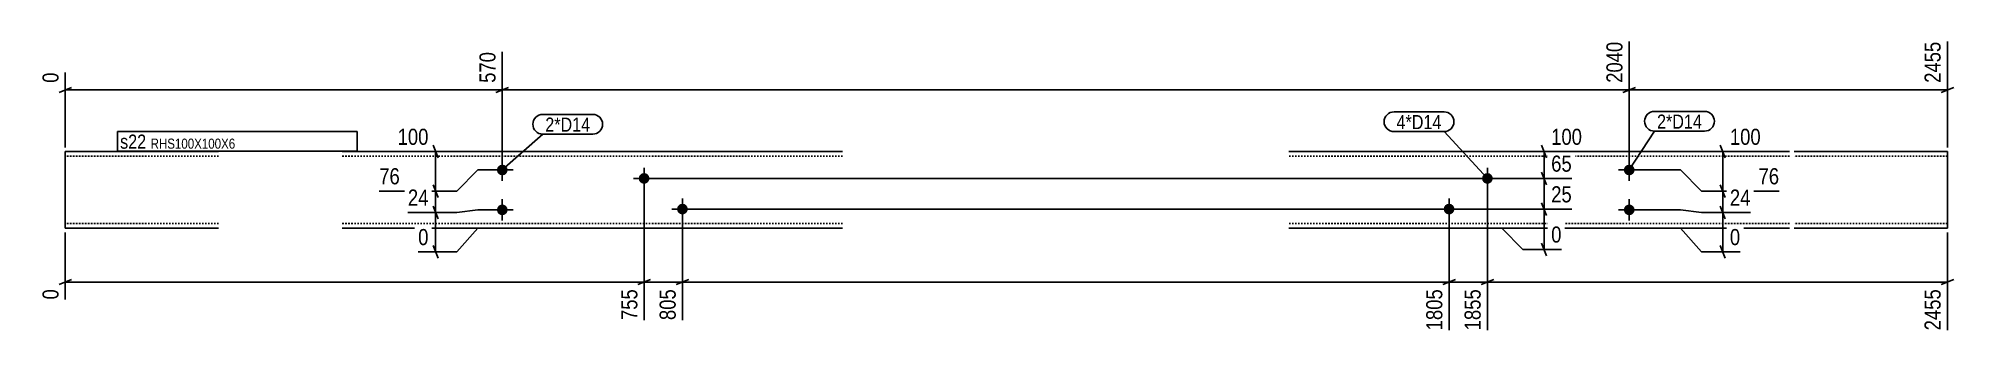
# Model space of a CAD drawing. Header units: millimetres. Extents: x 12 to 11771, y 9 to 397.
# Drawn here: x 12 to 2511, y 12 to 397 of the extents above.
import ezdxf

# ---------------------------------------------------------------- set-up
doc = ezdxf.new("R2010")
doc.units = ezdxf.units.MM
doc.linetypes.add('DXK_LINE_DOT2', pattern=[3.9198, 1.9599, -1.9599])
for name, color, linetype in [('MÅLSÆTNING', 7, 'Continuous'), ('STÅL', 7, 'Continuous'), ('TEKST', 7, 'Continuous')]:
    doc.layers.add(name, color=color, linetype=linetype)
doc.styles.add('Arial Narrow', font='ARIALN.TTF', dxfattribs={"height": 0.2})

msp = doc.modelspace()

# ---------------------------------------------------------------- hatches: boundary and pattern name
at = {"layer": 'STÅL', "linetype": 'Continuous'}
for points in [[(617.3, 218.6, -1), (617.3, 232.6, -1)], [(2087.3, 232.6, -1), (2087.3, 218.6, -1)], [(802.3, 221.6, -1), (802.3, 207.6, -1)], [(1902.3, 221.6, -1), (1902.3, 207.6, -1)], [(617.3, 166.6, -1), (617.3, 180.6, -1)], [(852.3, 181.6, -1), (852.3, 167.6, -1)], [(1852.3, 181.6, -1), (1852.3, 167.6, -1)], [(2087.3, 180.6, -1), (2087.3, 166.6, -1)]]:
    msp.add_hatch(color=3, dxfattribs=at).paths.add_polyline_path(points)

# ---------------------------------------------------------------- linework, layer by layer
at = {"layer": 'MÅLSÆTNING', "color": 7, "linetype": 'Continuous'}
for p, q in [((617.3, 231.1), (617.3, 379.5)), ((617.3, 231.1), (617.3, 379.5)), ((2087.3, 231.1), (2087.3, 393)), ((2087.3, 231.1), (2087.3, 393)), ((2502.3, 255.1), (2502.3, 393)), ((47.3, 255.1), (47.3, 352.7)), ((55.6, 333.3), (39.1, 326.7)), ((47.3, 330), (617.3, 330)), ((625.6, 333.3), (609.1, 326.7)), ((609.1, 326.7), (625.6, 333.3)), ((617.3, 330), (2087.3, 330)), ((2095.6, 333.3), (2079.1, 326.7)), ((2079.1, 326.7), (2095.6, 333.3)), ((2087.3, 330), (2502.3, 330)), ((2494.1, 326.7), (2510.6, 333.3)), ((527.1, 257.8), (533.7, 241.3)), ((2205.9, 257.8), (2212.5, 241.3)), ((611.8, 249.6), (480.8, 249.6)), ((530.4, 198.1), (530.4, 249.6)), ((557.9, 198.1), (585.4, 225.6)), ((557.9, 198.1), (585.4, 225.6)), ((585.4, 225.6), (611.8, 225.6)), ((585.4, 225.6), (611.8, 225.6)), ((2092.8, 249.6), (2258.8, 249.6)), ((2154.2, 225.6), (2092.8, 225.6)), ((2154.2, 225.6), (2092.8, 225.6)), ((2181.7, 198.1), (2154.2, 225.6)), ((2181.7, 198.1), (2154.2, 225.6)), ((2209.2, 198.1), (2209.2, 249.6)), ((533.7, 189.8), (527.1, 206.3)), ((527.1, 206.3), (533.7, 189.8)), ((802.3, 209.1), (802.3, 29.9)), ((802.3, 209.1), (802.3, 29.9)), ((807.8, 214.6), (2012.4, 214.6)), ((1902.3, 209.1), (1902.3, 16.5)), ((1902.3, 209.1), (1902.3, 16.5)), ((1972.9, 222.8), (1979.5, 206.3)), ((1976.2, 174.6), (1976.2, 214.6)), ((2212.5, 189.8), (2205.9, 206.3)), ((2205.9, 206.3), (2212.5, 189.8)), ((456.8, 198.1), (557.9, 198.1)), ((456.8, 198.1), (557.9, 198.1)), ((533.7, 162), (527.1, 178.5)), ((527.1, 178.5), (533.7, 162)), ((530.4, 170.3), (530.4, 198.1)), ((1979.5, 166.3), (1972.9, 182.8)), ((1972.9, 182.8), (1979.5, 166.3)), ((2282.8, 198.1), (2181.7, 198.1)), ((2282.8, 198.1), (2181.7, 198.1)), ((2212.5, 162), (2205.9, 178.5)), ((2205.9, 178.5), (2212.5, 162)), ((2209.2, 170.3), (2209.2, 198.1)), ((494.2, 170.3), (557.9, 170.3)), ((494.2, 170.3), (557.9, 170.3)), ((530.4, 118.8), (530.4, 170.3)), ((557.9, 170.3), (585.4, 173.6)), ((557.9, 170.3), (585.4, 173.6)), ((585.4, 173.6), (611.8, 173.6)), ((585.4, 173.6), (611.8, 173.6)), ((852.3, 169.1), (852.3, 29.9)), ((852.3, 169.1), (852.3, 29.9)), ((857.8, 174.6), (2012.4, 174.6)), ((857.8, 174.6), (2012.4, 174.6)), ((1852.3, 169.1), (1852.3, 16.5)), ((1852.3, 169.1), (1852.3, 16.5)), ((1976.2, 122.1), (1976.2, 174.6)), ((2154.2, 173.6), (2092.8, 173.6)), ((2154.2, 173.6), (2092.8, 173.6)), ((2181.7, 170.3), (2154.2, 173.6)), ((2181.7, 170.3), (2154.2, 173.6)), ((2245.4, 170.3), (2181.7, 170.3)), ((2245.4, 170.3), (2181.7, 170.3)), ((2209.2, 118.8), (2209.2, 170.3)), ((47.3, 144.1), (47.3, 56.7)), ((533.7, 110.5), (527.1, 127)), ((557.9, 118.8), (585.4, 149.6)), ((585.4, 149.6), (611.8, 149.6)), ((1921.2, 149.6), (1907.8, 149.6)), ((1948.7, 122.1), (1921.2, 149.6)), ((1979.5, 113.8), (1972.9, 130.3)), ((2154.2, 149.6), (2092.8, 149.6)), ((2181.7, 118.8), (2154.2, 149.6)), ((2212.5, 110.5), (2205.9, 127)), ((2502.3, 144.1), (2502.3, 16.5)), ((507.6, 118.8), (557.9, 118.8)), ((1998.9, 122.1), (1948.7, 122.1)), ((2232, 118.8), (2181.7, 118.8)), ((55.6, 82.8), (39.1, 76.2)), ((47.3, 79.5), (802.3, 79.5)), ((794, 76.2), (810.5, 82.8)), ((802.3, 79.5), (852.3, 79.5)), ((860.5, 82.8), (844, 76.2)), ((860.5, 82.8), (844, 76.2)), ((852.3, 79.5), (1852.3, 79.5)), ((1844.1, 76.2), (1860.6, 82.8)), ((1852.3, 79.5), (1902.3, 79.5)), ((1910.6, 82.8), (1894.1, 76.2)), ((1910.6, 82.8), (1894.1, 76.2)), ((1902.3, 79.5), (2502.3, 79.5)), ((2494.1, 76.2), (2510.6, 82.8))]:
    msp.add_line(p, q, dxfattribs=at)
at = {"layer": 'STÅL', "color": 2, "linetype": 'Continuous'}
for p, q in [((247.3, 249.6), (47.3, 249.6)), ((47.3, 249.6), (47.3, 150.5)), ((1061.3, 249.6), (408.3, 249.6)), ((2296.3, 249.6), (1643.3, 249.6)), ((2502.3, 249.6), (2302.3, 249.6)), ((2502.3, 249.6), (2502.3, 149.6)), ((47.3, 149.6), (47.3, 150.5)), ((247.3, 149.6), (47.3, 149.6)), ((1061.3, 149.6), (408.3, 149.6)), ((2296.3, 149.6), (1643.3, 149.6)), ((2502.3, 149.6), (2302.3, 149.6))]:
    msp.add_line(p, q, dxfattribs=at)
at = {"layer": 'STÅL', "color": 7, "linetype": 'DXK_LINE_DOT2'}
for p, q in [((247.3, 243.6), (47.3, 243.6)), ((1061.3, 243.6), (408.3, 243.6)), ((2296.3, 243.6), (1643.3, 243.6)), ((2502.3, 243.6), (2302.3, 243.6)), ((47.3, 155.6), (47.3, 156.1)), ((247.3, 155.6), (47.3, 155.6)), ((1061.3, 155.6), (408.3, 155.6)), ((2296.3, 155.6), (1643.3, 155.6)), ((2502.3, 155.6), (2302.3, 155.6)), ((2502.3, 155.6), (2502.3, 156.1))]:
    msp.add_line(p, q, dxfattribs=at)
at = {"layer": 'STÅL', "color": 3, "linetype": 'Continuous'}
for p, q in [((631.3, 225.6), (603.3, 225.6)), ((617.3, 211.6), (617.3, 239.6)), ((802.3, 200.6), (802.3, 228.6)), ((1902.3, 200.6), (1902.3, 228.6)), ((2073.3, 225.6), (2101.3, 225.6)), ((2087.3, 211.6), (2087.3, 239.6)), ((788.3, 214.6), (816.3, 214.6)), ((1888.3, 214.6), (1916.3, 214.6)), ((617.3, 159.6), (617.3, 187.6)), ((852.3, 160.6), (852.3, 188.6)), ((1852.3, 160.6), (1852.3, 188.6)), ((2087.3, 159.6), (2087.3, 187.6)), ((631.3, 173.6), (603.3, 173.6)), ((838.3, 174.6), (866.3, 174.6)), ((1838.3, 174.6), (1866.3, 174.6)), ((2073.3, 173.6), (2101.3, 173.6))]:
    msp.add_line(p, q, dxfattribs=at)

# ---------------------------------------------------------------- wipeouts: each hides what was drawn before it
at = {"color": 0}
for points in [[(732, 275.6), (732, 294.8), (673.4, 294.8), (673.4, 275.6)], [(1842.5, 278.9), (1842.5, 298.2), (1783.8, 298.2), (1783.8, 278.9)], [(2182.2, 279.5), (2182.2, 298.7), (2123.6, 298.7), (2123.6, 279.5)]]:
    msp.add_wipeout(points, dxfattribs=at).dxf.layer = 'TEKST'

# ---------------------------------------------------------------- next in the draw order: wipeouts: each hides what was drawn before it
at = {"color": 0, "linetype": 'Continuous'}
for points in [[(612.9, 383.9), (582.1, 383.9), (582.1, 334.9), (612.9, 334.9)], [(2082.9, 397.4), (2052.1, 397.4), (2052.1, 334.9), (2082.9, 334.9)], [(2497.9, 397.4), (2467.1, 397.4), (2467.1, 334.9), (2497.9, 334.9)], [(42.9, 357.1), (12.1, 357.1), (12.1, 334.9), (42.9, 334.9)], [(525.4, 254), (525.4, 284.8), (476.4, 284.8), (476.4, 254)], [(2263.2, 254), (2263.2, 284.8), (2214.2, 284.8), (2214.2, 254)], [(488, 202.5), (488, 233.3), (452.4, 233.3), (452.4, 202.5)], [(2016.8, 219), (2016.8, 249.8), (1981.1, 249.8), (1981.1, 219)], [(2287.2, 202.5), (2287.2, 233.3), (2251.6, 233.3), (2251.6, 202.5)], [(525.4, 123.2), (525.4, 154), (503.2, 154), (503.2, 123.2)], [(2003.3, 126.5), (2003.3, 157.3), (1981.1, 157.3), (1981.1, 126.5)], [(2236.4, 123.2), (2236.4, 154), (2214.2, 154), (2214.2, 123.2)], [(42.9, 74.5), (12.1, 74.5), (12.1, 52.3), (42.9, 52.3)], [(847.9, 74.5), (817.1, 74.5), (817.1, 25.5), (847.9, 25.5)], [(1897.9, 74.5), (1867.1, 74.5), (1867.1, 12.1), (1897.9, 12.1)], [(2497.9, 74.5), (2467.1, 74.5), (2467.1, 12.1), (2497.9, 12.1)]]:
    msp.add_wipeout(points, dxfattribs=at).dxf.layer = 'MÅLSÆTNING'
at = {"color": 0}
for points in [[(732, 275.6), (732, 294.8), (673.4, 294.8), (673.4, 275.6)], [(1842.5, 278.9), (1842.5, 298.2), (1783.8, 298.2), (1783.8, 278.9)], [(2182.2, 279.5), (2182.2, 298.7), (2123.6, 298.7), (2123.6, 279.5)], [(152.8, 253.4), (152.8, 272.7), (118.8, 272.7), (118.8, 253.4)]]:
    msp.add_wipeout(points, dxfattribs=at).dxf.layer = 'TEKST'

# ---------------------------------------------------------------- next in the draw order: linework, layer by layer
at = {"layer": 'MÅLSÆTNING', "color": 7, "linetype": 'Continuous'}
for p, q in [((1972.9, 257.8), (1979.5, 241.3)), ((1907.8, 249.6), (2025.8, 249.6)), ((794, 76.2), (810.5, 82.8)), ((1844.1, 76.2), (1860.6, 82.8))]:
    msp.add_line(p, q, dxfattribs=at)
at = {"layer": 'TEKST', "color": 7, "linetype": 'Continuous'}
for p, q in [((1780.5, 301.5), (1845.8, 301.5)), ((2120.3, 302), (2185.5, 302)), ((670.1, 298.1), (735.3, 298.1)), ((1780.5, 275.6), (1845.8, 275.6)), ((1902.3, 214.6), (1845.8, 275.6)), ((2087.3, 225.6), (2120.3, 276.2)), ((2120.3, 276.2), (2185.5, 276.2)), ((617.3, 225.6), (670.1, 272.3)), ((670.1, 272.3), (735.3, 272.3))]:
    msp.add_line(p, q, dxfattribs=at)
for centre, start, end in [((1780.5, 288.6), 90, 270), ((1845.8, 288.6), 270, 90), ((2120.3, 289.1), 90, 270), ((2185.5, 289.1), 270, 90), ((670.1, 285.2), 90, 270), ((735.3, 285.2), 270, 90)]:
    msp.add_arc(centre, 12.9, start, end, dxfattribs=at)

# ---------------------------------------------------------------- next in the draw order: texts
at = {"layer": 'MÅLSÆTNING', "color": 3, "linetype": 'Continuous', "style": 'Arial Narrow'}
for s, p in [('570', (608.5, 339.3)), ('2040', (2078.5, 339.3)), ('2455', (2493.5, 339.3)), ('0', (38.5, 339.3)), ('0', (38.5, 56.7)), ('805', (843.5, 29.9)), ('1855', (1893.5, 16.5)), ('2455', (2493.5, 16.5))]:
    msp.add_text(s, height=21, rotation=90.0002, dxfattribs=at).set_placement(p)
for s, p in [('100', (480.8, 258.4)), ('100', (2218.6, 258.4)), ('76', (456.8, 206.9)), ('65', (1985.5, 223.4)), ('76', (2256, 206.9)), ('0', (1985.5, 130.9)), ('0', (507.6, 127.6)), ('0', (2218.6, 127.6))]:
    msp.add_text(s, height=21, dxfattribs=at).set_placement(p)
at = {"layer": 'TEKST', "color": 3, "style": 'Arial Narrow'}
for s, p in [('2*D14', (673.4, 275.6)), ('4*D14', (1783.8, 278.9)), ('2*D14', (2123.6, 279.5))]:
    msp.add_text(s, height=18.37, dxfattribs=at).set_placement(p)

# ---------------------------------------------------------------- next in the draw order: wipeouts: each hides what was drawn before it
at = {"color": 0, "linetype": 'Continuous'}
msp.add_wipeout([(2016.8, 179), (2016.8, 209.8), (1981.1, 209.8), (1981.1, 179)], dxfattribs=at).dxf.layer = 'MÅLSÆTNING'
at = {"color": 0}
msp.add_wipeout([(152.8, 253.4), (152.8, 272.7), (118.8, 272.7), (118.8, 253.4)], dxfattribs=at).dxf.layer = 'TEKST'

# ---------------------------------------------------------------- next in the draw order: linework, layer by layer
at = {"layer": 'MÅLSÆTNING', "color": 7, "linetype": 'Continuous'}
for p, q in [((1976.2, 214.6), (1976.2, 249.6)), ((807.8, 214.6), (2012.4, 214.6)), ((1979.5, 206.3), (1972.9, 222.8))]:
    msp.add_line(p, q, dxfattribs=at)
at = {"layer": 'TEKST', "color": 7, "linetype": 'Continuous'}
msp.add_line((115.5, 250.1), (115.5, 276), dxfattribs=at)

# ---------------------------------------------------------------- next in the draw order: texts
at = {"layer": 'MÅLSÆTNING', "color": 3, "linetype": 'Continuous', "style": 'Arial Narrow'}
msp.add_text('25', height=21, dxfattribs=at).set_placement((1985.5, 183.4))

# ---------------------------------------------------------------- next in the draw order: wipeouts: each hides what was drawn before it
at = {"color": 0, "linetype": 'Continuous'}
for points in [[(525.4, 174.7), (525.4, 205.5), (489.8, 205.5), (489.8, 174.7)], [(2249.8, 174.7), (2249.8, 205.5), (2214.2, 205.5), (2214.2, 174.7)], [(797.9, 74.5), (767.1, 74.5), (767.1, 25.5), (797.9, 25.5)], [(1847.9, 74.5), (1817.1, 74.5), (1817.1, 12.1), (1847.9, 12.1)]]:
    msp.add_wipeout(points, dxfattribs=at).dxf.layer = 'MÅLSÆTNING'
at = {"color": 0}
msp.add_wipeout([(424.6, 253.4), (424.6, 267.2), (158.6, 267.2), (158.6, 253.4)], dxfattribs=at).dxf.layer = 'TEKST'

# ---------------------------------------------------------------- next in the draw order: texts
at = {"layer": 'MÅLSÆTNING', "color": 3, "linetype": 'Continuous', "style": 'Arial Narrow'}
for p in [(494.2, 179.1), (2218.6, 179.1)]:
    msp.add_text('24', height=21, dxfattribs=at).set_placement(p)
for s, p in [('755', (793.5, 29.9)), ('1805', (1843.5, 16.5))]:
    msp.add_text(s, height=21, rotation=90.0002, dxfattribs=at).set_placement(p)

# ---------------------------------------------------------------- next in the draw order: wipeouts: each hides what was drawn before it
at = {"color": 0, "linetype": 'Continuous'}
msp.add_wipeout([(2030.2, 254), (2030.2, 284.8), (1981.1, 284.8), (1981.1, 254)], dxfattribs=at).dxf.layer = 'MÅLSÆTNING'
at = {"color": 0}
msp.add_wipeout([(424.6, 253.4), (424.6, 267.2), (158.6, 267.2), (158.6, 253.4)], dxfattribs=at).dxf.layer = 'TEKST'

# ---------------------------------------------------------------- next in the draw order: linework, layer by layer
at = {"layer": 'TEKST', "color": 7, "linetype": 'Continuous'}
for p, q in [((115.5, 276), (427.9, 276)), ((427.9, 250.1), (427.9, 276)), ((115.5, 250.1), (427.9, 250.1))]:
    msp.add_line(p, q, dxfattribs=at)

# ---------------------------------------------------------------- next in the draw order: texts
at = {"layer": 'MÅLSÆTNING', "color": 3, "linetype": 'Continuous', "style": 'Arial Narrow'}
msp.add_text('100', height=21, dxfattribs=at).set_placement((1985.5, 258.4))
at = {"layer": 'TEKST', "color": 3, "style": 'Arial Narrow'}
for s, height, p in [('s22', 18.37, (118.8, 253.4)), ('RHS100X100X6', 13.123, (158.6, 253.4))]:
    msp.add_text(s, height=height, dxfattribs=at).set_placement(p)

doc.saveas('drawing.dxf')
